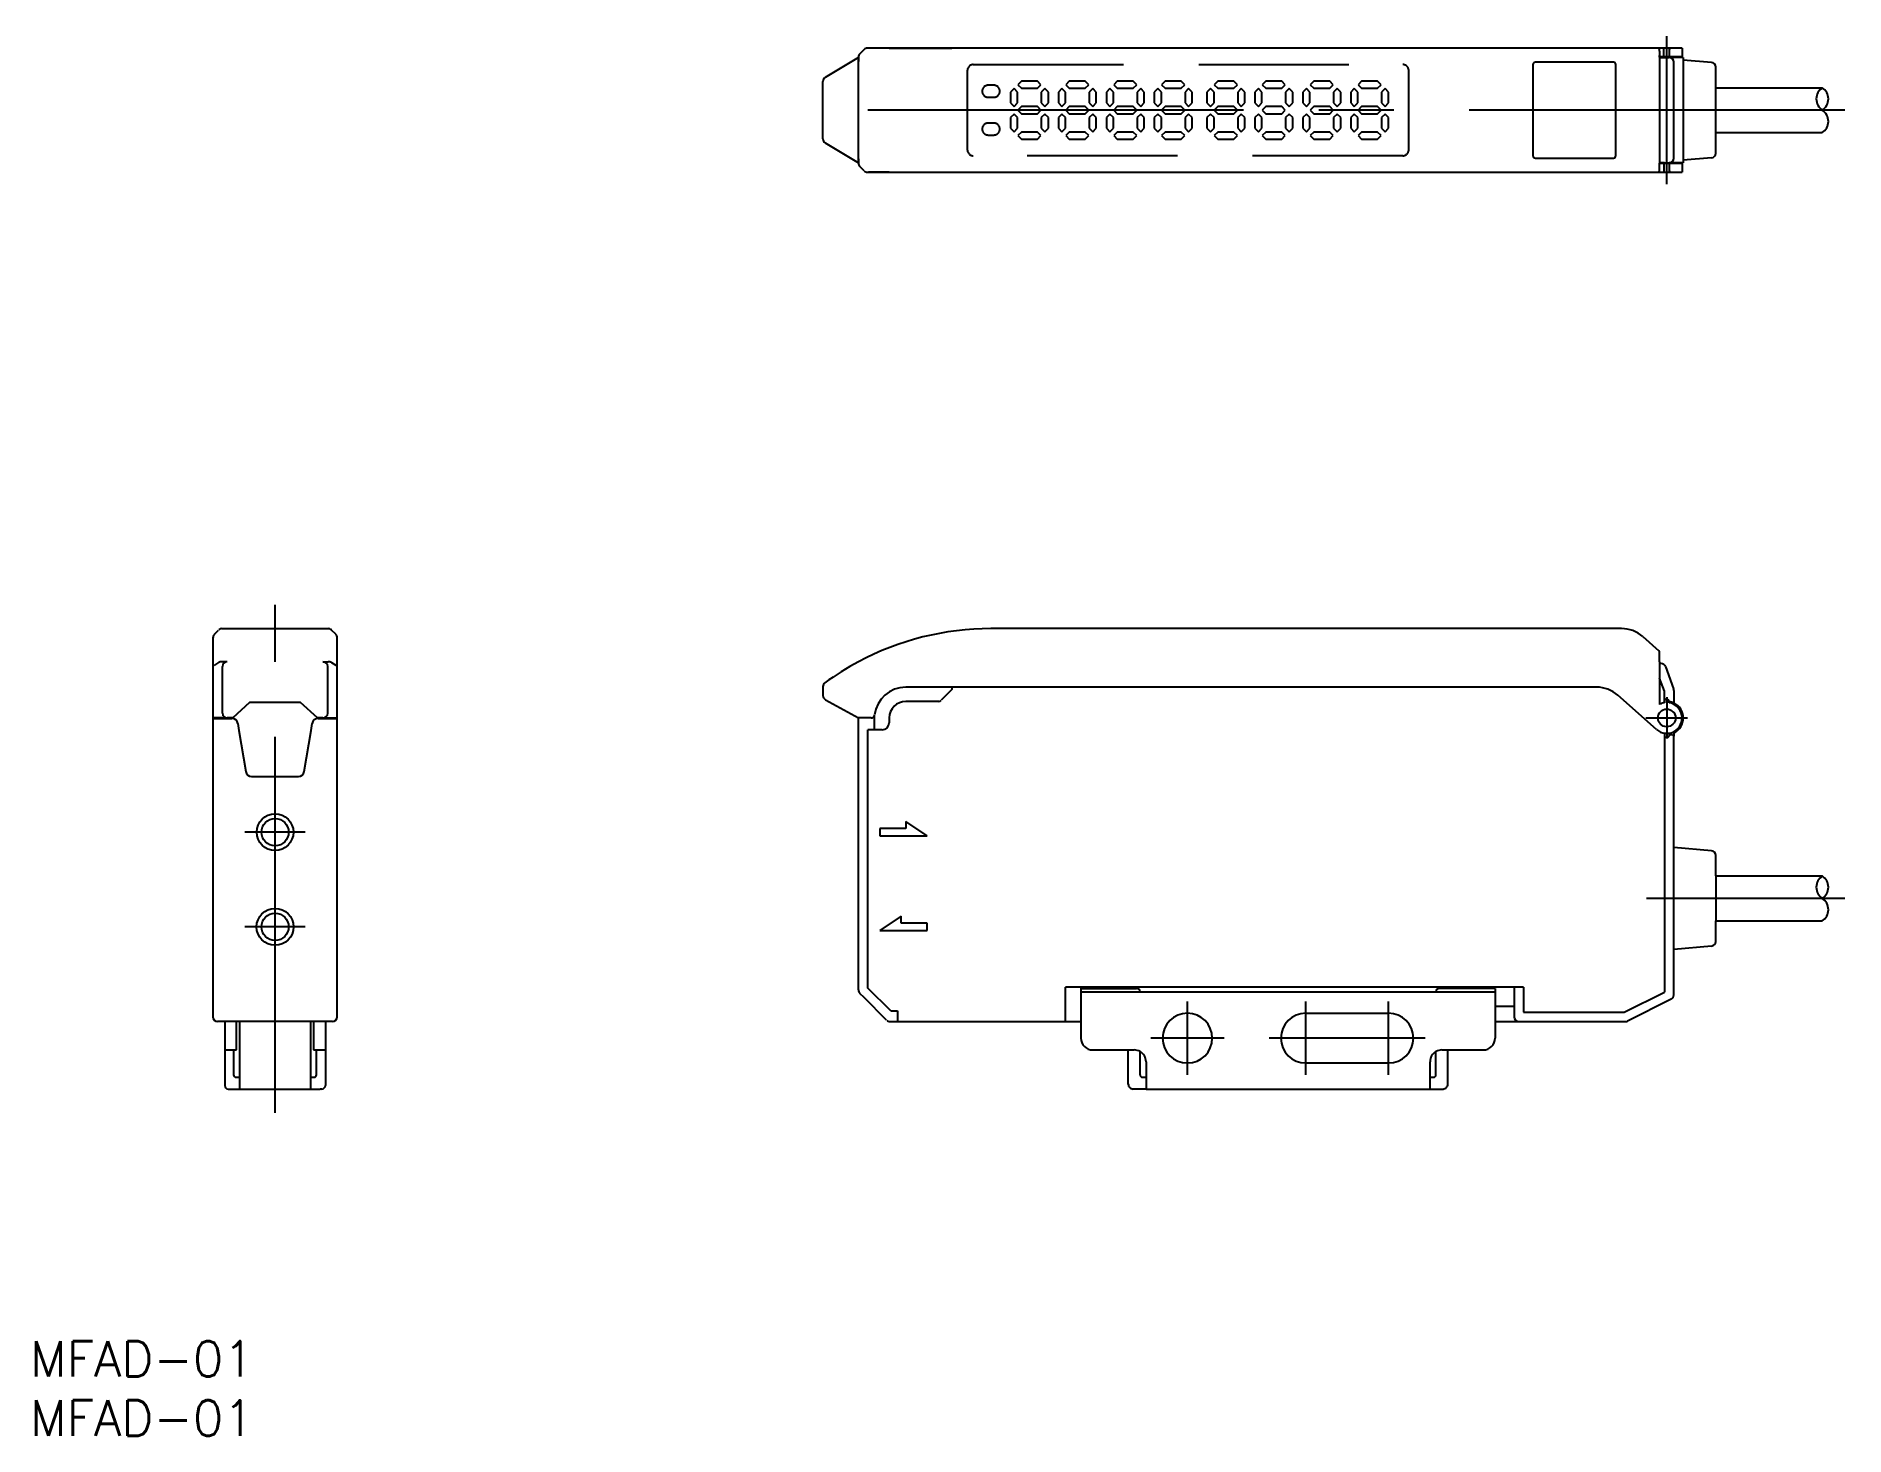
# Model space of a CAD drawing. Header units: millimetres. Extents: x 1 to 153, y 0 to 118.
import ezdxf

# ---------------------------------------------------------------- set-up
doc = ezdxf.new("R2010")
doc.units = ezdxf.units.MM
doc.linetypes.add('CENTER', pattern=[50.8, 31.75, -6.35, 6.35, -6.35])
doc.linetypes.add('DASHED', pattern=[19.05, 12.7, -6.35])
doc.layers.add('CENTER', color=1, linetype='CENTER')
doc.styles.get("Standard").update_dxf_attribs({"font": 'txt.shx', "height": 3, "bigfont": 'bigfont.shx'})

msp = doc.modelspace()

# ---------------------------------------------------------------- linework, layer by layer
at = {"color": 7, "linetype": 'Continuous', "lineweight": -3}
for p, q in [((70, 116.45), (67.19, 114.77)), ((70, 115), (70, 116.48)), ((70, 116.48), (70, 116.45)), ((70, 116.45), (70, 116.1)), ((70.12, 116.77), (70.48, 117.13)), ((70.48, 117.13), (70.12, 116.77)), ((71.35, 117.25), (70.77, 117.25)), ((139.6, 117.25), (70.77, 117.25)), ((72.6, 117.25), (71.35, 117.25)), ((72.6, 117.25), (77.9, 117.25)), ((137.7, 116.99), (137.7, 117.05)), ((137.7, 116.99), (137.7, 116.63)), ((137.7, 116.5), (137.7, 116.63)), ((138.1, 116.5), (137.7, 116.5)), ((137.7, 116.48), (137.7, 116.5)), ((137.7, 116.48), (137.7, 107.52)), ((137.7, 116.45), (138.05, 116.45)), ((138.05, 116.45), (138.05, 117.25)), ((138.05, 116.45), (138.5, 116.45)), ((138.5, 116.5), (138.1, 116.5)), ((139.6, 116.5), (138.5, 116.5)), ((138.55, 116.45), (138.5, 116.45)), ((138.55, 116.45), (138.55, 117.09)), ((138.9, 116.45), (138.55, 116.45)), ((139.7, 116.45), (138.9, 116.45)), ((139.6, 117.25), (139.6, 116.5)), ((139.7, 116.45), (139.7, 107.55)), ((142.08, 116.03), (139.7, 116.23)), ((70, 109), (70, 115)), ((127, 115.85), (127, 108.15)), ((133.8, 116.05), (127.2, 116.05)), ((134, 108.15), (134, 115.85)), ((138.9, 107.95), (138.9, 116.05)), ((142.45, 108.37), (142.45, 115.63)), ((67, 109.58), (67, 114.42)), ((142.45, 113.9), (151.45, 113.9)), ((142.45, 110.1), (151.45, 110.1)), ((67.19, 109.23), (70, 107.55)), ((70, 107.52), (70, 109)), ((70, 107.9), (70, 107.55)), ((70, 107.55), (70, 107.52)), ((70.48, 106.87), (70.12, 107.23)), ((70.48, 106.87), (70.12, 107.23)), ((127.2, 107.95), (133.8, 107.95)), ((138.1, 107.55), (137.7, 107.55)), ((137.7, 107.5), (137.7, 107.52)), ((137.7, 107.37), (137.7, 107.5)), ((138.1, 107.5), (137.7, 107.5)), ((137.7, 107.01), (137.7, 107.37)), ((137.7, 106.95), (137.7, 107.01)), ((138.05, 107.55), (138.05, 106.75)), ((138.1, 107.55), (138.5, 107.55)), ((138.3, 107.5), (138.1, 107.5)), ((138.5, 107.5), (138.3, 107.5)), ((138.55, 107.55), (138.5, 107.55)), ((139, 107.5), (138.5, 107.5)), ((138.55, 106.91), (138.55, 107.55)), ((138.9, 107.55), (138.55, 107.55)), ((139.7, 107.55), (138.9, 107.55)), ((139.6, 107.5), (139, 107.5)), ((139.6, 107.5), (139.6, 106.75)), ((142.08, 107.97), (139.7, 107.77)), ((70.77, 106.75), (139.6, 106.75)), ((72.6, 106.75), (70.85, 106.75)), ((72.6, 106.75), (77.9, 106.75)), ((15.45, 67.43), (15.45, 35.4)), ((15.57, 67.72), (15.93, 68.08)), ((16.22, 68.2), (25.18, 68.2)), ((25.83, 67.72), (25.47, 68.08)), ((25.95, 35.4), (25.95, 67.43)), ((134.48, 68.2), (81.2, 68.2)), ((136.27, 67.52), (137.63, 66.31)), ((137.7, 66.08), (137.7, 66.16)), ((137.7, 65.59), (137.7, 66.08)), ((15.93, 65.33), (15.57, 65.11)), ((16.65, 65.4), (16.22, 65.4)), ((16.25, 61.05), (16.25, 65)), ((24.75, 65.4), (25.18, 65.4)), ((25.15, 61.05), (25.15, 65)), ((25.47, 65.33), (25.83, 65.11)), ((137.7, 65.4), (137.7, 65.59)), ((137.7, 65.4), (137.7, 65.25)), ((137.7, 65.25), (137.7, 64.01)), ((137.82, 65.25), (137.7, 65.25)), ((138.2, 64.99), (138.88, 63.12)), ((67, 63.3), (67, 62.54)), ((132.38, 63.25), (74, 63.25)), ((77.9, 63.05), (76.99, 62.14)), ((77.9, 63.25), (77.9, 63.05)), ((137.7, 64.01), (137.7, 61.8)), ((138.1, 62.91), (137.7, 64.01)), ((138.1, 62.04), (138.1, 62.91)), ((138.9, 62.98), (138.9, 61.91)), ((18.55, 61.96), (17.12, 60.65)), ((22.85, 61.96), (18.55, 61.96)), ((24.28, 60.65), (22.85, 61.96)), ((67.21, 62.19), (70, 60.65)), ((76.78, 62.05), (74, 62.05)), ((137.44, 59.68), (134.17, 62.57)), ((138.1, 62.05), (138.1, 61.93)), ((138.5, 61.93), (138.5, 62.05)), ((16.2, 60.65), (15.45, 60.65)), ((15.45, 60.6), (16.35, 60.6)), ((16.2, 60.65), (16.6, 60.65)), ((16.35, 60.6), (17.06, 60.6)), ((16.9, 60.65), (16.65, 60.65)), ((17.12, 60.65), (16.9, 60.65)), ((17.55, 60.18), (17.65, 59.6)), ((23.75, 59.6), (23.85, 60.18)), ((24.5, 60.65), (24.28, 60.65)), ((24.34, 60.6), (25.95, 60.6)), ((24.75, 60.65), (24.5, 60.65)), ((24.8, 60.65), (25.2, 60.65)), ((25.2, 60.65), (25.95, 60.65)), ((70.8, 60.65), (70, 60.65)), ((70, 37.67), (70, 60.65)), ((71.07, 60.65), (70.8, 60.65)), ((70.8, 37.83), (70.8, 59.65)), ((71.35, 59.65), (70.8, 59.65)), ((72, 59.65), (70.85, 59.65)), ((71.35, 59.65), (71.35, 60.84)), ((72.6, 60.65), (72.6, 60.25)), ((17.65, 59.6), (18.23, 56.12)), ((23.17, 56.12), (23.75, 59.6)), ((138.1, 59.37), (138.1, 59.1)), ((138.1, 59.1), (138.1, 51.3)), ((138.55, 59.25), (138.75, 59.25)), ((138.75, 59.25), (138.9, 59.1)), ((138.9, 59.39), (138.9, 59.1)), ((138.9, 49.7), (138.9, 59.1)), ((18.72, 55.7), (22.68, 55.7)), ((71.8, 51.3), (71.8, 50.7)), ((74, 51.3), (71.8, 51.3)), ((71.8, 50.7), (75.8, 50.7)), ((75.8, 50.7), (74, 51.9)), ((74, 51.9), (74, 51.3)), ((138.1, 51.3), (138.1, 48.27)), ((142.08, 49.43), (138.9, 49.7)), ((138.9, 41.1), (138.9, 49.7)), ((142.45, 47.3), (142.45, 49.03)), ((138.1, 48.27), (138.1, 42.53)), ((142.45, 47.3), (151.45, 47.3)), ((142.45, 47.3), (142.45, 43.5)), ((73.6, 43.9), (71.8, 42.7)), ((73.6, 43.3), (73.6, 43.9)), ((75.8, 43.3), (73.6, 43.3)), ((75.8, 42.7), (75.8, 43.3)), ((142.45, 43.5), (149.28, 43.5)), ((142.45, 41.77), (142.45, 43.5)), ((149.28, 43.5), (151.45, 43.5)), ((71.8, 42.7), (75.8, 42.7)), ((138.1, 42.53), (138.1, 39.1)), ((142.08, 41.37), (138.9, 41.1)), ((138.9, 37.25), (138.9, 41.1)), ((138.1, 39.1), (138.1, 37.49)), ((70.48, 37.02), (70.12, 37.38)), ((72.38, 35.12), (70.48, 37.02)), ((72.73, 35.9), (70.8, 37.83)), ((88.8, 37.9), (87.5, 37.9)), ((87.5, 35), (87.5, 37.9)), ((90.67, 37.9), (88.8, 37.9)), ((88.8, 37.9), (88.8, 35)), ((92.13, 37.9), (90.67, 37.9)), ((125.4, 37.9), (92.13, 37.9)), ((125.4, 37.9), (125.4, 35.4)), ((125.7, 37.9), (125.4, 37.9)), ((126.2, 37.9), (125.7, 37.9)), ((126.2, 37.9), (126.2, 35.8)), ((134.71, 35.8), (138.1, 37.49)), ((138.68, 36.89), (134.98, 35.04)), ((72.73, 35.9), (73.3, 35.9)), ((73.3, 35.9), (73.3, 35)), ((123.8, 36.3), (125.4, 36.3)), ((126.2, 35.8), (134.71, 35.8)), ((25.55, 35), (15.85, 35)), ((72.67, 35), (88.8, 35)), ((72.67, 35), (73.3, 35)), ((123.8, 35), (125.8, 35)), ((125.8, 35), (134.81, 35))]:
    msp.add_line(p, q, dxfattribs=at)
at = {"color": 3, "linetype": 'DASHED', "lineweight": -3}
for p, q in [((79.2, 115.35), (79.2, 108.65)), ((79.7, 115.85), (116, 115.85)), ((116.5, 108.65), (116.5, 115.35)), ((81.45, 114.1), (80.95, 114.1)), ((83.15, 113.82), (82.85, 113.53)), ((82.85, 113.53), (82.85, 112.62)), ((83.45, 113.53), (83.15, 113.82)), ((83.45, 112.62), (83.45, 113.53)), ((83.77, 114.45), (83.47, 114.15)), ((83.47, 114.15), (83.77, 113.85)), ((85.12, 114.45), (83.77, 114.45)), ((83.77, 113.85), (85.12, 113.85)), ((85.42, 114.15), (85.12, 114.45)), ((85.12, 113.85), (85.42, 114.15)), ((85.75, 113.82), (85.45, 113.53)), ((85.45, 113.53), (85.45, 112.62)), ((86.05, 113.53), (85.75, 113.82)), ((86.05, 112.62), (86.05, 113.53)), ((87.2, 113.82), (86.9, 113.53)), ((86.9, 113.53), (86.9, 112.62)), ((87.5, 113.53), (87.2, 113.82)), ((87.5, 112.62), (87.5, 113.53)), ((87.82, 114.45), (87.52, 114.15)), ((87.52, 114.15), (87.82, 113.85)), ((89.17, 114.45), (87.82, 114.45)), ((87.82, 113.85), (89.17, 113.85)), ((89.47, 114.15), (89.17, 114.45)), ((89.17, 113.85), (89.47, 114.15)), ((89.8, 113.82), (89.5, 113.53)), ((89.5, 113.53), (89.5, 112.62)), ((90.1, 113.53), (89.8, 113.82)), ((90.1, 112.62), (90.1, 113.53)), ((91.25, 113.82), (90.95, 113.53)), ((90.95, 113.53), (90.95, 112.62)), ((91.55, 113.53), (91.25, 113.82)), ((91.55, 112.62), (91.55, 113.53)), ((91.87, 114.45), (91.57, 114.15)), ((91.57, 114.15), (91.87, 113.85)), ((93.22, 114.45), (91.87, 114.45)), ((91.87, 113.85), (93.22, 113.85)), ((93.52, 114.15), (93.22, 114.45)), ((93.22, 113.85), (93.52, 114.15)), ((93.85, 113.82), (93.55, 113.53)), ((93.55, 113.53), (93.55, 112.62)), ((94.15, 113.53), (93.85, 113.82)), ((94.15, 112.62), (94.15, 113.53)), ((95.3, 113.82), (95, 113.53)), ((95, 113.53), (95, 112.62)), ((95.6, 113.53), (95.3, 113.82)), ((95.6, 112.62), (95.6, 113.53)), ((95.92, 114.45), (95.62, 114.15)), ((95.62, 114.15), (95.92, 113.85)), ((97.27, 114.45), (95.92, 114.45)), ((95.92, 113.85), (97.27, 113.85)), ((97.57, 114.15), (97.27, 114.45)), ((97.27, 113.85), (97.57, 114.15)), ((97.9, 113.82), (97.6, 113.53)), ((97.6, 113.53), (97.6, 112.62)), ((98.2, 113.53), (97.9, 113.82)), ((98.2, 112.62), (98.2, 113.53)), ((99.75, 113.82), (99.45, 113.53)), ((99.45, 113.53), (99.45, 112.62)), ((100.05, 113.53), (99.75, 113.82)), ((100.05, 112.62), (100.05, 113.53)), ((100.37, 114.45), (100.07, 114.15)), ((100.07, 114.15), (100.37, 113.85)), ((101.72, 114.45), (100.37, 114.45)), ((100.37, 113.85), (101.72, 113.85)), ((102.02, 114.15), (101.72, 114.45)), ((101.72, 113.85), (102.02, 114.15)), ((102.35, 113.82), (102.05, 113.53)), ((102.05, 113.53), (102.05, 112.62)), ((102.65, 113.53), (102.35, 113.82)), ((102.65, 112.62), (102.65, 113.53)), ((103.8, 113.82), (103.5, 113.53)), ((103.5, 113.53), (103.5, 112.62)), ((104.1, 113.53), (103.8, 113.82)), ((104.1, 112.62), (104.1, 113.53)), ((104.42, 114.45), (104.12, 114.15)), ((104.12, 114.15), (104.42, 113.85)), ((105.77, 114.45), (104.42, 114.45)), ((104.42, 113.85), (105.77, 113.85)), ((106.07, 114.15), (105.77, 114.45)), ((105.77, 113.85), (106.07, 114.15)), ((106.4, 113.82), (106.1, 113.53)), ((106.1, 113.53), (106.1, 112.62)), ((106.7, 113.53), (106.4, 113.82)), ((106.7, 112.62), (106.7, 113.53)), ((107.85, 113.82), (107.55, 113.53)), ((107.55, 113.53), (107.55, 112.62)), ((108.15, 113.53), (107.85, 113.82)), ((108.15, 112.62), (108.15, 113.53)), ((108.47, 114.45), (108.17, 114.15)), ((108.17, 114.15), (108.47, 113.85)), ((109.82, 114.45), (108.47, 114.45)), ((108.47, 113.85), (109.82, 113.85)), ((110.12, 114.15), (109.82, 114.45)), ((109.82, 113.85), (110.12, 114.15)), ((110.45, 113.82), (110.15, 113.53)), ((110.15, 113.53), (110.15, 112.62)), ((110.75, 113.53), (110.45, 113.82)), ((110.75, 112.62), (110.75, 113.53)), ((111.9, 113.82), (111.6, 113.53)), ((111.6, 113.53), (111.6, 112.62)), ((112.2, 113.53), (111.9, 113.82)), ((112.2, 112.62), (112.2, 113.53)), ((112.52, 114.45), (112.22, 114.15)), ((112.22, 114.15), (112.52, 113.85)), ((113.87, 114.45), (112.52, 114.45)), ((112.52, 113.85), (113.87, 113.85)), ((114.17, 114.15), (113.87, 114.45)), ((113.87, 113.85), (114.17, 114.15)), ((114.5, 113.82), (114.2, 113.53)), ((114.2, 113.53), (114.2, 112.62)), ((114.8, 113.53), (114.5, 113.82)), ((114.8, 112.62), (114.8, 113.53)), ((80.95, 113.1), (81.45, 113.1)), ((82.85, 112.62), (83.15, 112.32)), ((83.15, 111.67), (82.85, 111.38)), ((83.15, 112.32), (83.45, 112.62)), ((83.45, 111.38), (83.15, 111.67)), ((83.77, 112.3), (83.47, 112)), ((83.47, 112), (83.77, 111.7)), ((85.12, 112.3), (83.77, 112.3)), ((83.77, 111.7), (85.12, 111.7)), ((85.42, 112), (85.12, 112.3)), ((85.12, 111.7), (85.42, 112)), ((85.45, 112.62), (85.75, 112.32)), ((85.75, 111.67), (85.45, 111.38)), ((85.75, 112.32), (86.05, 112.62)), ((86.05, 111.38), (85.75, 111.67)), ((86.9, 112.62), (87.2, 112.32)), ((87.2, 111.67), (86.9, 111.38)), ((87.2, 112.32), (87.5, 112.62)), ((87.5, 111.38), (87.2, 111.67)), ((87.82, 112.3), (87.52, 112)), ((87.52, 112), (87.82, 111.7)), ((89.17, 112.3), (87.82, 112.3)), ((87.82, 111.7), (89.17, 111.7)), ((89.47, 112), (89.17, 112.3)), ((89.17, 111.7), (89.47, 112)), ((89.5, 112.62), (89.8, 112.32)), ((89.8, 111.67), (89.5, 111.38)), ((89.8, 112.32), (90.1, 112.62)), ((90.1, 111.38), (89.8, 111.67)), ((90.95, 112.62), (91.25, 112.32)), ((91.25, 111.67), (90.95, 111.38)), ((91.25, 112.32), (91.55, 112.62)), ((91.55, 111.38), (91.25, 111.67)), ((91.87, 112.3), (91.57, 112)), ((91.57, 112), (91.87, 111.7)), ((93.22, 112.3), (91.87, 112.3)), ((91.87, 111.7), (93.22, 111.7)), ((93.52, 112), (93.22, 112.3)), ((93.22, 111.7), (93.52, 112)), ((93.55, 112.62), (93.85, 112.32)), ((93.85, 111.67), (93.55, 111.38)), ((93.85, 112.32), (94.15, 112.62)), ((94.15, 111.38), (93.85, 111.67)), ((95, 112.62), (95.3, 112.32)), ((95.3, 111.67), (95, 111.38)), ((95.3, 112.32), (95.6, 112.62)), ((95.6, 111.38), (95.3, 111.67)), ((95.92, 112.3), (95.62, 112)), ((95.62, 112), (95.92, 111.7)), ((97.27, 112.3), (95.92, 112.3)), ((95.92, 111.7), (97.27, 111.7)), ((97.57, 112), (97.27, 112.3)), ((97.27, 111.7), (97.57, 112)), ((97.6, 112.62), (97.9, 112.32)), ((97.9, 111.67), (97.6, 111.38)), ((97.9, 112.32), (98.2, 112.62)), ((98.2, 111.38), (97.9, 111.67)), ((99.45, 112.62), (99.75, 112.32)), ((99.75, 111.67), (99.45, 111.38)), ((99.75, 112.32), (100.05, 112.62)), ((100.05, 111.38), (99.75, 111.67)), ((100.37, 112.3), (100.07, 112)), ((100.07, 112), (100.37, 111.7)), ((101.72, 112.3), (100.37, 112.3)), ((100.37, 111.7), (101.72, 111.7)), ((102.02, 112), (101.72, 112.3)), ((101.72, 111.7), (102.02, 112)), ((102.05, 112.62), (102.35, 112.32)), ((102.35, 111.67), (102.05, 111.38)), ((102.35, 112.32), (102.65, 112.62)), ((102.65, 111.38), (102.35, 111.67)), ((103.5, 112.62), (103.8, 112.32)), ((103.8, 111.67), (103.5, 111.38)), ((103.8, 112.32), (104.1, 112.62)), ((104.1, 111.38), (103.8, 111.67)), ((104.42, 112.3), (104.12, 112)), ((104.12, 112), (104.42, 111.7)), ((105.77, 112.3), (104.42, 112.3)), ((104.42, 111.7), (105.77, 111.7)), ((106.07, 112), (105.77, 112.3)), ((105.77, 111.7), (106.07, 112)), ((106.1, 112.62), (106.4, 112.32)), ((106.4, 111.67), (106.1, 111.38)), ((106.4, 112.32), (106.7, 112.62)), ((106.7, 111.38), (106.4, 111.67)), ((107.55, 112.62), (107.85, 112.32)), ((107.85, 111.67), (107.55, 111.38)), ((107.85, 112.32), (108.15, 112.62)), ((108.15, 111.38), (107.85, 111.67)), ((108.47, 112.3), (108.17, 112)), ((108.17, 112), (108.47, 111.7)), ((109.82, 112.3), (108.47, 112.3)), ((108.47, 111.7), (109.82, 111.7)), ((110.12, 112), (109.82, 112.3)), ((109.82, 111.7), (110.12, 112)), ((110.15, 112.62), (110.45, 112.32)), ((110.45, 111.67), (110.15, 111.38)), ((110.45, 112.32), (110.75, 112.62)), ((110.75, 111.38), (110.45, 111.67)), ((111.6, 112.62), (111.9, 112.32)), ((111.9, 111.67), (111.6, 111.38)), ((111.9, 112.32), (112.2, 112.62)), ((112.2, 111.38), (111.9, 111.67)), ((112.52, 112.3), (112.22, 112)), ((112.22, 112), (112.52, 111.7)), ((113.87, 112.3), (112.52, 112.3)), ((112.52, 111.7), (113.87, 111.7)), ((114.17, 112), (113.87, 112.3)), ((113.87, 111.7), (114.17, 112)), ((114.2, 112.62), (114.5, 112.32)), ((114.5, 111.67), (114.2, 111.38)), ((114.5, 112.32), (114.8, 112.62)), ((114.8, 111.38), (114.5, 111.67)), ((81.45, 110.9), (80.95, 110.9)), ((82.85, 111.38), (82.85, 110.47)), ((82.85, 110.47), (83.15, 110.17)), ((83.15, 110.17), (83.45, 110.47)), ((83.45, 110.47), (83.45, 111.38)), ((83.77, 110.15), (83.47, 109.85)), ((85.12, 110.15), (83.77, 110.15)), ((85.42, 109.85), (85.12, 110.15)), ((85.45, 111.38), (85.45, 110.47)), ((85.45, 110.47), (85.75, 110.17)), ((85.75, 110.17), (86.05, 110.47)), ((86.05, 110.47), (86.05, 111.38)), ((86.9, 111.38), (86.9, 110.47)), ((86.9, 110.47), (87.2, 110.17)), ((87.2, 110.17), (87.5, 110.47)), ((87.5, 110.47), (87.5, 111.38)), ((87.82, 110.15), (87.52, 109.85)), ((89.17, 110.15), (87.82, 110.15)), ((89.47, 109.85), (89.17, 110.15)), ((89.5, 111.38), (89.5, 110.47)), ((89.5, 110.47), (89.8, 110.17)), ((89.8, 110.17), (90.1, 110.47)), ((90.1, 110.47), (90.1, 111.38)), ((90.95, 111.38), (90.95, 110.47)), ((90.95, 110.47), (91.25, 110.17)), ((91.25, 110.17), (91.55, 110.47)), ((91.55, 110.47), (91.55, 111.38)), ((91.87, 110.15), (91.57, 109.85)), ((93.22, 110.15), (91.87, 110.15)), ((93.52, 109.85), (93.22, 110.15)), ((93.55, 111.38), (93.55, 110.47)), ((93.55, 110.47), (93.85, 110.17)), ((93.85, 110.17), (94.15, 110.47)), ((94.15, 110.47), (94.15, 111.38)), ((95, 111.38), (95, 110.47)), ((95, 110.47), (95.3, 110.17)), ((95.3, 110.17), (95.6, 110.47)), ((95.6, 110.47), (95.6, 111.38)), ((95.92, 110.15), (95.62, 109.85)), ((97.27, 110.15), (95.92, 110.15)), ((97.57, 109.85), (97.27, 110.15)), ((97.6, 111.38), (97.6, 110.47)), ((97.6, 110.47), (97.9, 110.17)), ((97.9, 110.17), (98.2, 110.47)), ((98.2, 110.47), (98.2, 111.38)), ((99.45, 111.38), (99.45, 110.47)), ((99.45, 110.47), (99.75, 110.17)), ((99.75, 110.17), (100.05, 110.47)), ((100.05, 110.47), (100.05, 111.38)), ((100.37, 110.15), (100.07, 109.85)), ((101.72, 110.15), (100.37, 110.15)), ((102.02, 109.85), (101.72, 110.15)), ((102.05, 111.38), (102.05, 110.47)), ((102.05, 110.47), (102.35, 110.17)), ((102.35, 110.17), (102.65, 110.47)), ((102.65, 110.47), (102.65, 111.38)), ((103.5, 111.38), (103.5, 110.47)), ((103.5, 110.47), (103.8, 110.17)), ((103.8, 110.17), (104.1, 110.47)), ((104.1, 110.47), (104.1, 111.38)), ((104.42, 110.15), (104.12, 109.85)), ((105.77, 110.15), (104.42, 110.15)), ((106.07, 109.85), (105.77, 110.15)), ((106.1, 111.38), (106.1, 110.47)), ((106.1, 110.47), (106.4, 110.17)), ((106.4, 110.17), (106.7, 110.47)), ((106.7, 110.47), (106.7, 111.38)), ((107.55, 111.38), (107.55, 110.47)), ((107.55, 110.47), (107.85, 110.17)), ((107.85, 110.17), (108.15, 110.47)), ((108.15, 110.47), (108.15, 111.38)), ((108.47, 110.15), (108.17, 109.85)), ((109.82, 110.15), (108.47, 110.15)), ((110.12, 109.85), (109.82, 110.15)), ((110.15, 111.38), (110.15, 110.47)), ((110.15, 110.47), (110.45, 110.17)), ((110.45, 110.17), (110.75, 110.47)), ((110.75, 110.47), (110.75, 111.38)), ((111.6, 111.38), (111.6, 110.47)), ((111.6, 110.47), (111.9, 110.17)), ((111.9, 110.17), (112.2, 110.47)), ((112.2, 110.47), (112.2, 111.38)), ((112.52, 110.15), (112.22, 109.85)), ((113.87, 110.15), (112.52, 110.15)), ((114.17, 109.85), (113.87, 110.15)), ((114.2, 111.38), (114.2, 110.47)), ((114.2, 110.47), (114.5, 110.17)), ((114.5, 110.17), (114.8, 110.47)), ((114.8, 110.47), (114.8, 111.38)), ((80.95, 109.9), (81.25, 109.9)), ((81.25, 109.9), (81.45, 109.9)), ((83.47, 109.85), (83.77, 109.55)), ((83.77, 109.55), (85.12, 109.55)), ((85.12, 109.55), (85.42, 109.85)), ((87.52, 109.85), (87.82, 109.55)), ((87.82, 109.55), (89.17, 109.55)), ((89.17, 109.55), (89.47, 109.85)), ((91.57, 109.85), (91.87, 109.55)), ((91.87, 109.55), (93.22, 109.55)), ((93.22, 109.55), (93.52, 109.85)), ((95.62, 109.85), (95.92, 109.55)), ((95.92, 109.55), (97.27, 109.55)), ((97.27, 109.55), (97.57, 109.85)), ((100.07, 109.85), (100.37, 109.55)), ((100.37, 109.55), (101.72, 109.55)), ((101.72, 109.55), (102.02, 109.85)), ((104.12, 109.85), (104.42, 109.55)), ((104.42, 109.55), (105.77, 109.55)), ((105.77, 109.55), (106.07, 109.85)), ((108.17, 109.85), (108.47, 109.55)), ((108.47, 109.55), (109.82, 109.55)), ((109.82, 109.55), (110.12, 109.85)), ((112.22, 109.85), (112.52, 109.55)), ((112.52, 109.55), (113.87, 109.55)), ((113.87, 109.55), (114.17, 109.85)), ((116, 108.15), (79.7, 108.15))]:
    msp.add_line(p, q, dxfattribs=at)
at = {"color": 7, "linetype": 'Continuous', "lineweight": -3}
for points in [[(88.8, 37.8), (93.5, 37.8)], [(88.8, 37.5), (93.8, 37.5)], [(93.8, 37.5), (118.8, 37.5)], [(118.8, 37.5), (123.8, 37.5)], [(123.8, 37.8), (119.1, 37.8)], [(123.8, 37.8), (123.8, 35)], [(107.8, 35.7), (114.8, 35.7)], [(16.45, 35), (16.45, 32.55)], [(17.45, 32.6), (17.45, 35)], [(17.7, 35), (17.7, 30.25)], [(23.7, 35), (23.7, 30.25)], [(23.95, 35), (23.95, 32.6)], [(24.95, 35), (24.95, 32.55)], [(88.8, 35), (88.8, 33.6)], [(123.8, 35), (123.8, 33.6)], [(16.45, 32.6), (17.2, 32.6)], [(16.45, 32.6), (16.45, 29.6)], [(17.2, 32.6), (17.2, 30.5)], [(17.2, 32.6), (17.45, 32.6)], [(23.95, 32.6), (24.2, 32.6)], [(24.2, 30.5), (24.2, 32.6)], [(24.2, 32.6), (24.95, 32.6)], [(24.95, 32.6), (24.95, 29.6)], [(89.8, 32.6), (92.8, 32.6)], [(92.8, 29.7), (92.8, 32.6)], [(92.8, 32.6), (93.3, 32.6)], [(93.8, 30.5), (93.8, 32.47)], [(118.8, 30.5), (118.8, 32.47)], [(119.3, 32.6), (119.8, 32.6)], [(119.8, 29.7), (119.8, 32.6)], [(119.8, 32.6), (122.8, 32.6)], [(94.3, 31.6), (94.3, 30.3)], [(107.8, 31.5), (114.8, 31.5)], [(118.3, 30.3), (118.3, 31.6)], [(16.75, 29.3), (16.77, 29.3)], [(16.77, 29.3), (17.7, 29.3)], [(17.4, 30.3), (17.7, 30.3)], [(17.7, 30.3), (17.7, 29.3)], [(17.7, 29.3), (23.7, 29.3)], [(23.7, 30.3), (24, 30.3)], [(23.7, 30.3), (23.7, 29.3)], [(23.7, 29.3), (24.5, 29.3)], [(24.65, 29.3), (24.5, 29.3)], [(94.3, 29.3), (93.2, 29.3)], [(94, 30.3), (94.3, 30.3)], [(94.3, 30.3), (94.3, 29.3)], [(94.3, 29.3), (118.3, 29.3)], [(118.3, 29.3), (118.3, 30.3)], [(118.3, 30.3), (118.6, 30.3)], [(118.3, 29.3), (119.4, 29.3)]]:
    msp.add_lwpolyline(points, dxfattribs=at)
for points in [[(93.8, 37.5, 0.414214), (93.5, 37.8)], [(119.1, 37.8, 0.414214), (118.8, 37.5)], [(95.7, 33.6, 1), (99.9, 33.6, 1), (95.7, 33.6)], [(107.8, 35.7, 1), (107.8, 31.5)], [(114.8, 31.5, 1), (114.8, 35.7)], [(88.8, 33.6, 0.414214), (89.8, 32.6)], [(93.8, 32.47, 0.131652), (93.3, 32.6)], [(94.3, 31.6, 0.267949), (93.8, 32.47)], [(118.8, 32.47, 0.267949), (118.3, 31.6)], [(119.3, 32.6, 0.131652), (118.8, 32.47)], [(122.8, 32.6, 0.414214), (123.8, 33.6)], [(16.45, 29.6, 0.414214), (16.75, 29.3)], [(17.2, 30.5, 0.414214), (17.4, 30.3)], [(24, 30.3, 0.414214), (24.2, 30.5)], [(24.65, 29.3, 0.414214), (24.95, 29.6)], [(92.8, 29.7, 0.414214), (93.2, 29.3)], [(93.8, 30.5, 0.414214), (94, 30.3)], [(118.6, 30.3, 0.414214), (118.8, 30.5)], [(119.4, 29.3, 0.414214), (119.8, 29.7)]]:
    msp.add_lwpolyline(points, format="xyb", dxfattribs=at)
for centre, radius in [((138.3, 60.65), 0.75), ((20.7, 51), 1.55), ((20.7, 51), 1.15), ((20.7, 43), 1.56), ((20.7, 43), 1.15)]:
    msp.add_circle(centre, radius, dxfattribs=at)
for centre, radius, start, end in [((70.4, 116.48), 0.4, 135, 180), ((70.4, 116.48), 0.4, 135, 180), ((70.77, 116.85), 0.4, 90, 135), ((70.77, 116.85), 0.4, 90, 135), ((137.5, 117.05), 0.2, 360, 90), ((138.29, 117.1), 0.263, 359.8452, 35.9011), ((138.5, 116.05), 0.4, 0, 90), ((67.4, 114.42), 0.4, 120.9638, 150.4819), ((127.2, 115.85), 0.2, 90, 180), ((133.8, 115.85), 0.2, 0, 90), ((142.05, 115.63), 0.4, 0, 85.1696), ((67.4, 114.42), 0.4, 150.4819, 180), ((67.4, 109.58), 0.4, 180, 209.5181), ((67.4, 109.58), 0.4, 209.5181, 239.0362), ((70.4, 107.52), 0.4, 180, 225), ((70.4, 107.52), 0.4, 180, 225), ((127.2, 108.15), 0.2, 180, 270), ((133.8, 108.15), 0.2, 270, 0), ((138.5, 107.95), 0.4, 270, 0), ((142.05, 108.37), 0.4, 274.8304, 0), ((70.77, 107.15), 0.4, 225, 270), ((70.77, 107.15), 0.4, 225, 270), ((137.5, 106.95), 0.2, 270, 0), ((138.29, 106.9), 0.263, 324.0989, 0.1548), ((15.85, 67.43), 0.4, 135, 180), ((16.22, 67.8), 0.4, 90, 135), ((25.18, 67.8), 0.4, 45, 90), ((25.55, 67.43), 0.4, 0, 45), ((81.2, 44.4), 23.8, 90, 118.0725), ((134.48, 65.5), 2.7, 48.4474, 90), ((137.5, 66.16), 0.2, 0, 48.4474), ((15.66, 64.92), 0.214, 116.6766, 175.0547), ((16.21, 64.84), 0.563, 88.982, 118.9767), ((16.65, 65), 0.4, 90, 180), ((24.75, 65), 0.4, 0, 90), ((25.19, 64.84), 0.563, 61.0233, 91.018), ((25.74, 64.92), 0.214, 4.9453, 63.3234), ((81.2, 44.4), 23.8, 118.0725, 126.1388), ((137.82, 64.85), 0.4, 19.9831, 90), ((67.4, 63.3), 0.4, 153.0694, 180), ((67.4, 63.3), 0.4, 126.1388, 153.0694), ((74, 60.6), 2.65, 90, 173.1861), ((132.38, 60.55), 2.7, 48.4953, 90), ((138.5, 62.98), 0.4, 0, 19.9831), ((67.4, 62.54), 0.4, 180, 241.1892), ((74, 60.65), 1.4, 90, 180), ((76.78, 62.35), 0.3, 270, 315), ((138.3, 60.65), 1.3, 228.4953, 81.1501), ((138.3, 60.65), 1.3, 98.8499, 117.4864), ((138.3, 62.05), 0.2, 0, 180), ((138.3, 60.65), 1.4, 64.6231, 81.7868), ((138.3, 60.65), 1.4, 295.3769, 64.6231), ((16.65, 61.05), 0.4, 180, 270), ((17.06, 60.1), 0.5, 9.4623, 90), ((24.34, 60.1), 0.5, 90, 170.5377), ((24.75, 61.05), 0.4, 270, 0), ((71.07, 60.95), 0.3, 270, 353.1861), ((72, 60.25), 0.6, 270, 0), ((138.3, 59.25), 0.25, 216.8699, 323.1301), ((138.3, 59.25), 0.25, 323.1301, 0), ((18.72, 56.2), 0.5, 189.4623, 270), ((22.68, 56.2), 0.5, 270, 350.5377), ((142.05, 49.03), 0.4, 0, 85.1696), ((142.05, 41.77), 0.4, 274.8304, 0), ((70.4, 37.67), 0.4, 180, 225), ((138.5, 37.25), 0.4, 296.5651, 0), ((15.85, 35.4), 0.4, 180, 270), ((25.55, 35.4), 0.4, 270, 0), ((125.8, 35.4), 0.4, 180, 270), ((72.67, 35.4), 0.4, 225, 270), ((134.81, 35.4), 0.4, 270, 296.5651)]:
    msp.add_arc(centre, radius, start, end, dxfattribs=at)
at = {"color": 3, "linetype": 'DASHED', "lineweight": -3}
for centre, start, end in [((79.7, 115.35), 90, 180), ((116, 115.35), 0, 90), ((80.95, 113.6), 90, 270), ((81.45, 113.6), 270, 90), ((80.95, 110.4), 90, 270), ((81.45, 110.4), 270, 90), ((79.7, 108.65), 180, 270), ((116, 108.65), 270, 0)]:
    msp.add_arc(centre, 0.5, start, end, dxfattribs=at)
at = {"color": 3, "linetype": 'Continuous', "lineweight": -2}
for centre, start, end in [((152.07, 112.95), 123.0491, 236.9509), ((150.83, 112.95), 303.0491, 56.9509), ((150.83, 111.05), 303.0491, 56.9509), ((152.07, 46.35), 123.0491, 236.9509), ((150.83, 46.35), 303.0491, 56.9509), ((150.83, 44.45), 303.0491, 56.9509)]:
    msp.add_arc(centre, 1.13, start, end, dxfattribs=at)
at = {"layer": 'CENTER', "color": 1, "linetype": 'CENTER', "lineweight": -3}
for p, q in [((138.3, 105.75), (138.3, 118.25)), ((153.35, 112), (65, 112)), ((20.7, 27.3), (20.7, 70.2)), ((138.3, 62.4), (138.3, 58.9)), ((136.55, 60.65), (140.05, 60.65)), ((23.25, 51), (18.14, 51)), ((153.35, 45.4), (136.6, 45.4)), ((23.25, 43), (18.14, 43)), ((97.8, 30.5), (97.8, 36.7)), ((107.8, 30.5), (107.8, 36.7)), ((114.8, 30.5), (114.8, 36.7)), ((100.9, 33.6), (94.7, 33.6)), ((117.9, 33.6), (104.7, 33.6))]:
    msp.add_line(p, q, dxfattribs=at)

# ---------------------------------------------------------------- texts
at = {"color": 7, "linetype": 'Continuous', "lineweight": -3, "char_height": 3, "attachment_point": 7}
for insert in [(0, 5), (0, 0)]:
    msp.add_mtext_dynamic_manual_height_columns('MFAD-01', width=37.2129, gutter_width=15, heights=[0], dxfattribs=dict(at, insert=insert))

doc.saveas('drawing.dxf')
